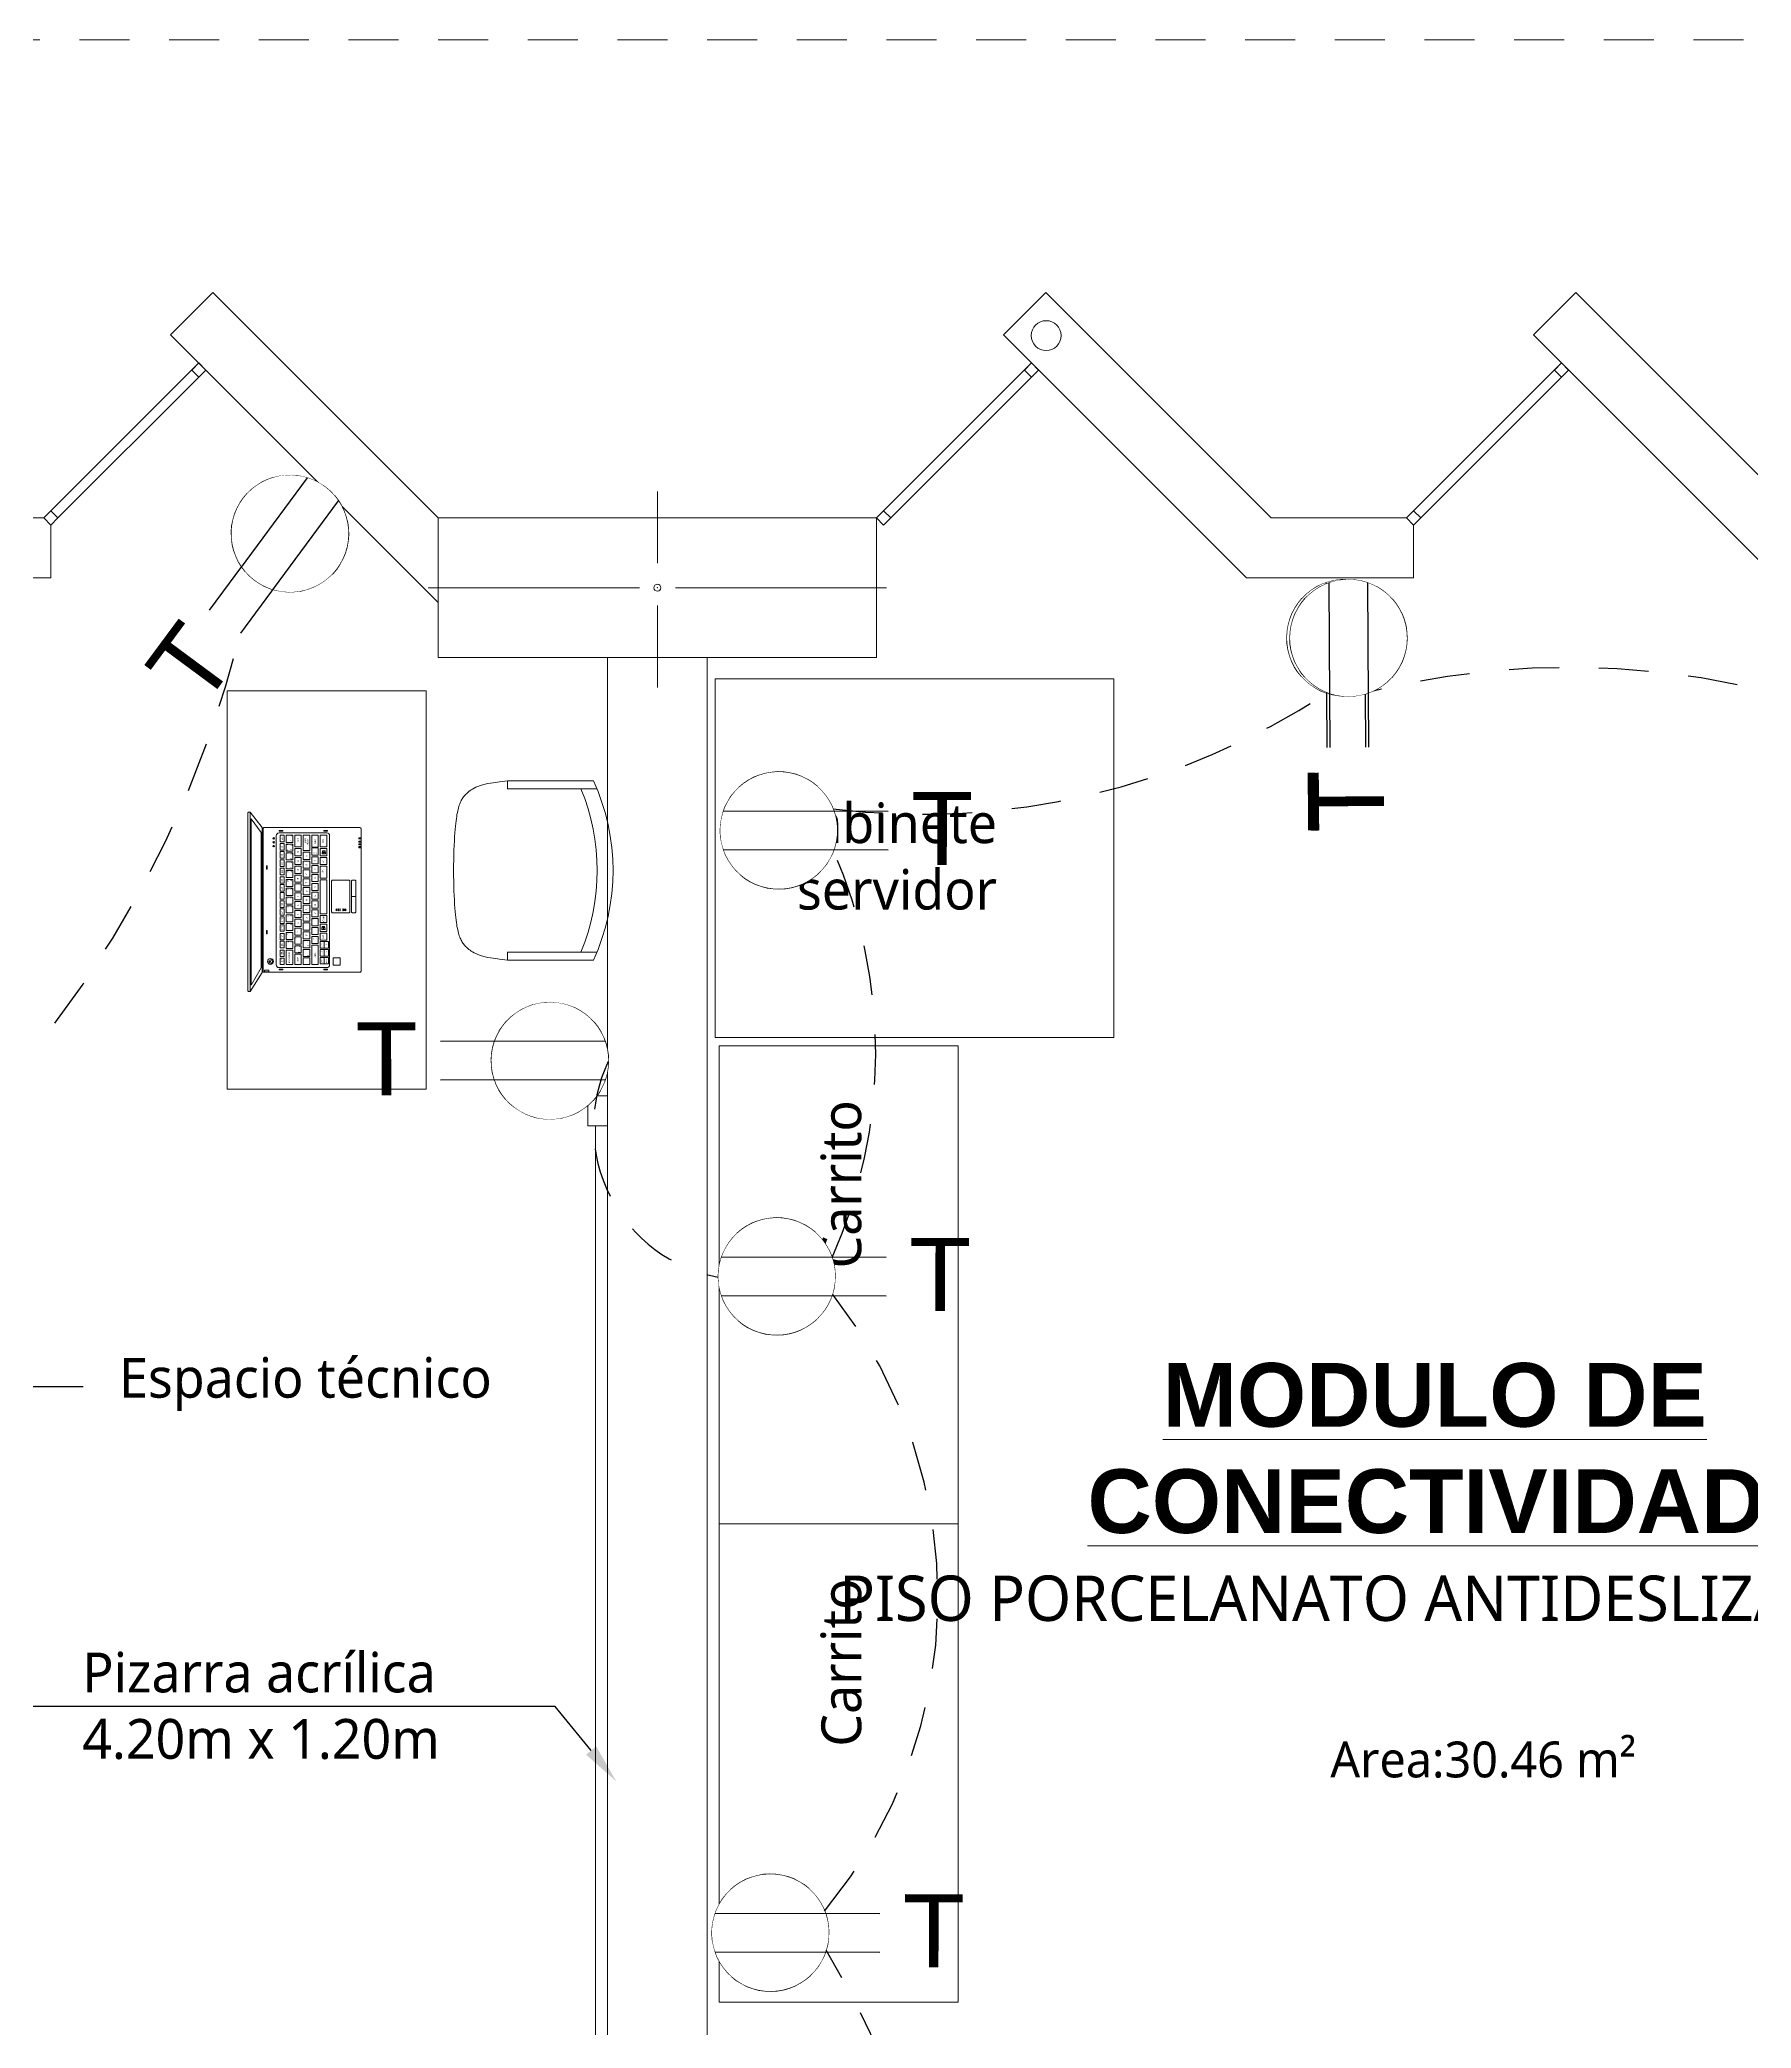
# Model space of a CAD drawing. Header units: metres. Extents: x -17 to 101, y 0 to 79.
# Drawn here: x 64.534 to 68.829, y 49.028 to 54.018 of the extents above; entities that cross this region are included whole.
import ezdxf
from ezdxf import colors
from ezdxf.entities.mleader import LeaderData, LeaderLine
from ezdxf.math import Vec2, Vec3

# ---------------------------------------------------------------- set-up
doc = ezdxf.new("R2010")
doc.units = ezdxf.units.M
doc.set_wipeout_variables(frame=1)
doc.linetypes.add('CONTINUA', pattern=[0])
doc.linetypes.add('HIDDEN2', pattern=[0.1875, 0.125, -0.0625])
for name, color, linetype, lineweight in [('Cotas varias El', 253, 'Continuous', 13), ('GRAFO 0 BLANCO', 7, 'Continuous', 0), ('TOMACORRIENTE', 5, 'HIDDEN2', 30)]:
    doc.layers.add(name, color=color, linetype=linetype, lineweight=lineweight)
doc.styles.add('Generales', font='trebuc.ttf', dxfattribs={"height": 0.1})
doc.styles.add('Santa Rosa 1 50', font='trebuc.ttf')
doc.styles.get("Standard").update_dxf_attribs({"font": 'arial.ttf'})
doc.styles.add('style1', font='arial.ttf', dxfattribs={"height": 0.35})

# ---------------------------------------------------------------- blocks, each defined once
blk = doc.blocks.new('Tomacorriente con puesta a tierra')
at = {"layer": 'TOMACORRIENTE'}
blk.add_lwpolyline([(0.111, 0.0379), (0.1065, 0.0493), (0.1007, 0.0601), (0.0939, 0.0703), (0.086, 0.0798), (0.0772, 0.0883), (0.0676, 0.0959), (0.0572, 0.1024), (0.0462, 0.1079), (0.0346, 0.1121), (0.0227, 0.1151), (0.0106, 0.1168), (-0.0017, 0.1173), (-0.014, 0.1165), (-0.0261, 0.1144), (-0.0379, 0.111), (-0.0493, 0.1065), (-0.0601, 0.1007), (-0.0703, 0.0939), (-0.0798, 0.086), (-0.0883, 0.0772), (-0.0959, 0.0676), (-0.1024, 0.0572), (-0.1079, 0.0462), (-0.1121, 0.0346), (-0.1151, 0.0227), (-0.1168, 0.0106), (-0.1173, -0.0017), (-0.1165, -0.014), (-0.1144, -0.0261), (-0.111, -0.0379), (-0.1065, -0.0493), (-0.1007, -0.0601), (-0.0939, -0.0703), (-0.086, -0.0798), (-0.0772, -0.0883), (-0.0676, -0.0959), (-0.0572, -0.1024), (-0.0462, -0.1079), (-0.0346, -0.1121), (-0.0227, -0.1151), (-0.0106, -0.1168), (0.0017, -0.1173), (0.014, -0.1165), (0.0261, -0.1144), (0.0379, -0.111), (0.0493, -0.1065), (0.0601, -0.1007), (0.0703, -0.0939), (0.0798, -0.086), (0.0883, -0.0772), (0.0959, -0.0676), (0.1024, -0.0572), (0.1079, -0.0462), (0.1121, -0.0346), (0.1151, -0.0227), (0.1168, -0.0106), (0.1173, 0.0017), (0.1165, 0.014), (0.1144, 0.0261)], close=True, dxfattribs=at)
at = {"layer": 'TOMACORRIENTE', "color": 5, "linetype": 'CONTINUA', "style": 'style1', "text_generation_flag": 4}
blk.add_text('T', height=0.1466, rotation=180, dxfattribs=at).set_placement((0.3906, -0.0687))
blk.add_wipeout([(0.111, 0.0379), (0.1065, 0.0493), (0.1007, 0.0601), (0.0939, 0.0703), (0.086, 0.0798), (0.0772, 0.0883), (0.0676, 0.0959), (0.0572, 0.1024), (0.0462, 0.1079), (0.0346, 0.1121), (0.0227, 0.1151), (0.0106, 0.1168), (-0.0017, 0.1173), (-0.014, 0.1165), (-0.0261, 0.1144), (-0.0379, 0.111), (-0.0493, 0.1065), (-0.0601, 0.1007), (-0.0703, 0.0939), (-0.0798, 0.086), (-0.0883, 0.0772), (-0.0959, 0.0676), (-0.1024, 0.0572), (-0.1079, 0.0462), (-0.1121, 0.0346), (-0.1151, 0.0227), (-0.1168, 0.0106), (-0.1173, -0.0017), (-0.1165, -0.014), (-0.1144, -0.0261), (-0.111, -0.0379), (-0.1065, -0.0493), (-0.1007, -0.0601), (-0.0939, -0.0703), (-0.086, -0.0798), (-0.0772, -0.0883), (-0.0676, -0.0959), (-0.0572, -0.1024), (-0.0462, -0.1079), (-0.0346, -0.1121), (-0.0227, -0.1151), (-0.0106, -0.1168), (0.0017, -0.1173), (0.014, -0.1165), (0.0261, -0.1144), (0.0379, -0.111), (0.0493, -0.1065), (0.0601, -0.1007), (0.0703, -0.0939), (0.0798, -0.086), (0.0883, -0.0772), (0.0959, -0.0676), (0.1024, -0.0572), (0.1079, -0.0462), (0.1121, -0.0346), (0.1151, -0.0227), (0.1168, -0.0106), (0.1173, 0.0017), (0.1165, 0.014), (0.1144, 0.0261)]).dxf.layer = 'TOMACORRIENTE'
at = {"layer": 'TOMACORRIENTE', "color": 5, "linetype": 'CONTINUA'}
for p, q in [((-0.1107, 0.0388), (0.2197, 0.0388)), ((-0.1107, -0.0388), (0.2197, -0.0388))]:
    blk.add_line(p, q, dxfattribs=at)
blk = doc.blocks.new('A$C0C667B88')
for p, q in [((0.0491, 0.7653), (0.1591, 0.7653)), ((0.135, 0.7655), (0.265, 0.7655)), ((0.16, 0.7655), (0.265, 0.7655)), ((0.265, 0.7655), (0.265, 0.7453)), ((0.0404, 0.7453), (0.265, 0.7453)), ((0.0404, 0.3353), (0.265, 0.3353)), ((0.0491, 0.3153), (0.1591, 0.3153)), ((0.135, 0.3155), (0.265, 0.3155)), ((0.16, 0.3155), (0.265, 0.3155)), ((0.265, 0.3353), (0.265, 0.3155))]:
    blk.add_line(p, q)
for points in [[(0.4, 0.5403), (0.3999, 0.5534), (0.3997, 0.5663), (0.3994, 0.579), (0.399, 0.5913), (0.3985, 0.6032), (0.398, 0.6144), (0.3974, 0.6249), (0.3967, 0.6346), (0.396, 0.6433), (0.3953, 0.6512), (0.3946, 0.6584), (0.3938, 0.6648), (0.393, 0.6706), (0.3922, 0.6759), (0.3914, 0.6808), (0.3905, 0.6853), (0.3896, 0.6895), (0.3887, 0.6935), (0.3877, 0.6973), (0.3867, 0.7008), (0.3857, 0.7041), (0.3845, 0.7073), (0.3834, 0.7102), (0.3821, 0.713), (0.3808, 0.7156), (0.3794, 0.718), (0.378, 0.7203), (0.3765, 0.7226), (0.3749, 0.7247), (0.3732, 0.7268), (0.3715, 0.7288), (0.3697, 0.7307), (0.3678, 0.7327), (0.3658, 0.7346), (0.3637, 0.7366), (0.3613, 0.7385), (0.3587, 0.7405), (0.3557, 0.7426), (0.3524, 0.7447), (0.3486, 0.7468), (0.3444, 0.749), (0.3392, 0.7513), (0.3326, 0.7536), (0.3244, 0.7559), (0.3139, 0.7583), (0.3008, 0.7607), (0.2846, 0.7631), (0.265, 0.7655)], [(0.4, 0.5403), (0.3999, 0.5272), (0.3997, 0.5142), (0.3994, 0.5015), (0.399, 0.4892), (0.3985, 0.4774), (0.398, 0.4661), (0.3974, 0.4556), (0.3967, 0.446), (0.396, 0.4372), (0.3953, 0.4293), (0.3946, 0.4222), (0.3938, 0.4158), (0.393, 0.4099), (0.3922, 0.4046), (0.3914, 0.3998), (0.3905, 0.3952), (0.3896, 0.391), (0.3887, 0.387), (0.3877, 0.3832), (0.3867, 0.3797), (0.3857, 0.3764), (0.3845, 0.3733), (0.3834, 0.3703), (0.3821, 0.3676), (0.3808, 0.365), (0.3794, 0.3625), (0.378, 0.3602), (0.3765, 0.358), (0.3749, 0.3558), (0.3732, 0.3538), (0.3715, 0.3518), (0.3697, 0.3498), (0.3678, 0.3478), (0.3658, 0.3459), (0.3637, 0.344), (0.3613, 0.342), (0.3587, 0.34), (0.3557, 0.338), (0.3524, 0.3359), (0.3486, 0.3337), (0.3444, 0.3315), (0.3392, 0.3293), (0.3326, 0.327), (0.3244, 0.3247), (0.3139, 0.3223), (0.3008, 0.32), (0.2846, 0.3177), (0.265, 0.3155)]]:
    blk.add_lwpolyline(points)
for centre, start, end in [((0.5402, 0.5403), 155.3885, 204.6115), ((0.5802, 0.5403), 157.7008, 202.2992)]:
    blk.add_arc(centre, 0.5403, start, end)
blk = doc.blocks.new('A$C25D713F6')
at = {"layer": 'GRAFO 0 BLANCO'}
h = blk.add_hatch(color=8, dxfattribs=at)
h.dxf.hatch_style = 1
h.set_gradient(color1=(0, 63, 255), color2=(0, 191, 255), tint=1, name='INVSPHERICAL')
edge = h.paths.add_edge_path()
edge.add_arc((0.0656, 0.2193), 0.00177, 0, 360)
h = blk.add_hatch(color=8, dxfattribs=at)
h.dxf.hatch_style = 1
h.set_gradient(color1=(255, 0, 0), color2=(255, 0, 127), tint=1, name='INVSPHERICAL')
edge = h.paths.add_edge_path()
edge.add_arc((0.0755, 0.2193), 0.00177, 0, 360)
h = blk.add_hatch(color=8, dxfattribs=at)
h.dxf.hatch_style = 1
h.set_gradient(color1=(255, 255, 127), color2=(191, 255, 0), tint=1, name='INVSPHERICAL')
edge = h.paths.add_edge_path()
edge.add_arc((0.0849, 0.2193), 0.00177, 0, 360)
h = blk.add_hatch(color=8, dxfattribs=at)
h.dxf.hatch_style = 1
h.set_gradient(color1=(255, 255, 0), color2=(127, 255, 0), tint=1, name='INVSPHERICAL')
h.paths.add_polyline_path([(0.0643, 0), (0.067, 0), (0.067, 0.0054), (0.0643, 0.0054)])
h = blk.add_hatch(color=8, dxfattribs=at)
h.dxf.hatch_style = 1
h.set_gradient(color1=(255, 255, 0), color2=(127, 255, 0), tint=1, name='INVSPHERICAL')
h.paths.add_polyline_path([(0.0724, 0), (0.0752, 0), (0.0752, 0.0054), (0.0724, 0.0054)])
h = blk.add_hatch(color=8, dxfattribs=at)
h.dxf.hatch_style = 1
h.set_gradient(color1=(255, 255, 0), color2=(127, 255, 0), tint=1, name='INVSPHERICAL')
h.paths.add_polyline_path([(0.0793, 0), (0.082, 0), (0.082, 0.0054), (0.0793, 0.0054)])
h = blk.add_hatch(color=8, dxfattribs=at)
h.dxf.hatch_style = 1
h.set_gradient(color1=(255, 255, 0), color2=(127, 255, 0), tint=1, name='INVSPHERICAL')
h.paths.add_polyline_path([(0.0863, 0), (0.089, 0), (0.089, 0.0054), (0.0863, 0.0054)])
at = {"layer": 'GRAFO 0 BLANCO', "color": 8}
for points in [[(0.4497, 0.2781), (0, 0.2781), (0, 0.2816, -0.414214), (0.0029, 0.2845), (0.4469, 0.2845, -0.414214), (0.4497, 0.2816)], [(0.0394, 0.2479), (0.401, 0.2479, 0.14104), (0.4021, 0.2482), (0.4497, 0.2781), (0.0001, 0.2781), (0.0382, 0.2483, 0.167529)], [(0.0416, 0), (0.3987, 0, 0.414214), (0.4016, 0.0029), (0.4016, 0.2439, 0.414214), (0.3996, 0.2459), (0.0407, 0.2459, 0.414214), (0.0387, 0.2439), (0.0387, 0.0029, 0.414214)], [(0.0463, 0.1965), (0.0466, 0.1965, 0.414214), (0.0474, 0.1973), (0.0474, 0.2047, 0.414214), (0.0466, 0.2054), (0.0463, 0.2054, 0.414214), (0.0456, 0.2047), (0.0456, 0.1973, 0.414214)], [(0.059, 0.079), (0.3828, 0.079, 0.414214), (0.3899, 0.0862), (0.3899, 0.2058, 0.414214), (0.3828, 0.2129), (0.059, 0.2129, 0.414214), (0.0519, 0.2058), (0.0519, 0.0862, 0.414214)], [(0.3943, 0.1965), (0.3946, 0.1965, 0.414214), (0.3954, 0.1973), (0.3954, 0.2047, 0.414214), (0.3946, 0.2054), (0.3943, 0.2054, 0.414214), (0.3936, 0.2047), (0.3936, 0.1973, 0.414214)], [(0.0463, 0.0843), (0.0466, 0.0843, 0.414214), (0.0474, 0.0851), (0.0474, 0.0924, 0.414214), (0.0466, 0.0932), (0.0463, 0.0932, 0.414214), (0.0456, 0.0924), (0.0456, 0.0851, 0.414214)], [(0.1733, 0.0278), (0.25, 0.0278, 0.414214), (0.2528, 0.0306), (0.2528, 0.0711, 0.414214), (0.25, 0.0739), (0.1733, 0.0739, 0.414214), (0.1705, 0.0711), (0.1705, 0.0306, 0.414214)], [(0.3943, 0.0843), (0.3946, 0.0843, 0.414214), (0.3954, 0.0851), (0.3954, 0.0924, 0.414214), (0.3946, 0.0932), (0.3943, 0.0932, 0.414214), (0.3936, 0.0924), (0.3936, 0.0851, 0.414214)], [(0.1733, 0.013), (0.2117, 0.013), (0.2117, 0.0243), (0.1733, 0.0243, 0.414214), (0.1705, 0.0214), (0.1705, 0.0158, 0.414214)], [(0.2117, 0.013), (0.25, 0.013, 0.414214), (0.2528, 0.0158), (0.2528, 0.0214, 0.414214), (0.25, 0.0243), (0.2117, 0.0243)]]:
    blk.add_lwpolyline(points, format="xyb", close=True, dxfattribs=at)
for points in [[(0.0507, 0.2504), (0.3904, 0.2504), (0.4339, 0.2761), (0.0164, 0.2761)], [(0.0576, 0.2028), (0.0741, 0.2028), (0.0741, 0.1926), (0.0576, 0.1926)], [(0.0609, 0.2479), (0.0896, 0.2479), (0.0896, 0.2459), (0.0609, 0.2459)], [(0.0609, 0.2479), (0.0629, 0.2479), (0.0629, 0.2459), (0.0609, 0.2459)], [(0.0788, 0.2028), (0.0952, 0.2028), (0.0952, 0.1926), (0.0788, 0.1926)], [(0.0896, 0.2479), (0.0876, 0.2479), (0.0876, 0.2459), (0.0896, 0.2459)], [(0.0985, 0.2028), (0.1149, 0.2028), (0.1149, 0.1926), (0.0985, 0.1926)], [(0.1196, 0.2028), (0.1361, 0.2028), (0.1361, 0.1926), (0.1196, 0.1926)], [(0.1346, 0.2357), (0.143, 0.2357), (0.143, 0.2375), (0.1346, 0.2375)], [(0.1408, 0.2028), (0.1572, 0.2028), (0.1572, 0.1926), (0.1408, 0.1926)], [(0.1619, 0.2028), (0.1784, 0.2028), (0.1784, 0.1926), (0.1619, 0.1926)], [(0.1816, 0.2028), (0.198, 0.2028), (0.198, 0.1926), (0.1816, 0.1926)], [(0.2016, 0.2028), (0.218, 0.2028), (0.218, 0.1926), (0.2016, 0.1926)], [(0.2223, 0.2028), (0.2387, 0.2028), (0.2387, 0.1926), (0.2223, 0.1926)], [(0.2422, 0.2028), (0.2587, 0.2028), (0.2587, 0.1926), (0.2422, 0.1926)], [(0.2625, 0.2028), (0.279, 0.2028), (0.279, 0.1926), (0.2625, 0.1926)], [(0.2825, 0.2028), (0.2989, 0.2028), (0.2989, 0.1926), (0.2825, 0.1926)], [(0.2965, 0.2357), (0.305, 0.2357), (0.305, 0.2375), (0.2965, 0.2375)], [(0.3041, 0.2028), (0.3205, 0.2028), (0.3205, 0.1926), (0.3041, 0.1926)], [(0.324, 0.2028), (0.3405, 0.2028), (0.3405, 0.1926), (0.324, 0.1926)], [(0.3459, 0.2028), (0.3624, 0.2028), (0.3624, 0.1926), (0.3459, 0.1926)], [(0.3794, 0.2479), (0.3507, 0.2479), (0.3507, 0.2459), (0.3794, 0.2459)], [(0.3507, 0.2479), (0.3527, 0.2479), (0.3527, 0.2459), (0.3507, 0.2459)], [(0.3659, 0.2028), (0.3824, 0.2028), (0.3824, 0.1926), (0.3659, 0.1926)], [(0.3736, 0.2273), (0.3751, 0.2273), (0.3751, 0.2318), (0.3736, 0.2318)], [(0.3794, 0.2479), (0.3774, 0.2479), (0.3774, 0.2459), (0.3794, 0.2459)], [(0.3966, 0.2424), (0.4006, 0.2424), (0.4006, 0.2313), (0.3966, 0.2313)], [(0.0575, 0.1665), (0.0872, 0.1665), (0.0872, 0.1501), (0.0575, 0.1501)], [(0.0576, 0.1877), (0.0756, 0.1877), (0.0756, 0.1714), (0.0576, 0.1714)], [(0.0798, 0.1877), (0.0978, 0.1877), (0.0978, 0.1714), (0.0798, 0.1714)], [(0.0914, 0.1665), (0.1094, 0.1665), (0.1094, 0.1501), (0.0914, 0.1501)], [(0.102, 0.1877), (0.1199, 0.1877), (0.1199, 0.1714), (0.102, 0.1714)], [(0.1136, 0.1665), (0.1315, 0.1665), (0.1315, 0.1501), (0.1136, 0.1501)], [(0.1241, 0.1877), (0.1421, 0.1877), (0.1421, 0.1714), (0.1241, 0.1714)], [(0.1358, 0.1665), (0.1537, 0.1665), (0.1537, 0.1501), (0.1358, 0.1501)], [(0.1463, 0.1877), (0.1642, 0.1877), (0.1642, 0.1714), (0.1463, 0.1714)], [(0.1579, 0.1665), (0.1759, 0.1665), (0.1759, 0.1501), (0.1579, 0.1501)], [(0.1685, 0.1877), (0.1864, 0.1877), (0.1864, 0.1714), (0.1685, 0.1714)], [(0.1801, 0.1665), (0.198, 0.1665), (0.198, 0.1501), (0.1801, 0.1501)], [(0.1906, 0.1877), (0.2086, 0.1877), (0.2086, 0.1714), (0.1906, 0.1714)], [(0.2022, 0.1665), (0.2202, 0.1665), (0.2202, 0.1501), (0.2022, 0.1501)], [(0.2128, 0.1877), (0.2307, 0.1877), (0.2307, 0.1714), (0.2128, 0.1714)], [(0.2244, 0.1665), (0.2424, 0.1665), (0.2424, 0.1501), (0.2244, 0.1501)], [(0.235, 0.1877), (0.2529, 0.1877), (0.2529, 0.1714), (0.235, 0.1714)], [(0.2466, 0.1665), (0.2645, 0.1665), (0.2645, 0.1501), (0.2466, 0.1501)], [(0.2571, 0.1877), (0.2751, 0.1877), (0.2751, 0.1714), (0.2571, 0.1714)], [(0.2687, 0.1665), (0.2867, 0.1665), (0.2867, 0.1501), (0.2687, 0.1501)], [(0.2793, 0.1877), (0.2972, 0.1877), (0.2972, 0.1714), (0.2793, 0.1714)], [(0.2909, 0.1665), (0.3089, 0.1665), (0.3089, 0.1501), (0.2909, 0.1501)], [(0.3015, 0.1877), (0.3194, 0.1877), (0.3194, 0.1714), (0.3015, 0.1714)], [(0.3131, 0.1665), (0.331, 0.1665), (0.331, 0.1501), (0.3131, 0.1501)], [(0.3236, 0.1877), (0.3416, 0.1877), (0.3416, 0.1714), (0.3236, 0.1714)], [(0.3352, 0.1665), (0.3532, 0.1665), (0.3532, 0.1501), (0.3352, 0.1501)], [(0.3458, 0.1877), (0.3824, 0.1877), (0.3824, 0.1714), (0.3458, 0.1714)], [(0.3561, 0.1665), (0.3824, 0.1665), (0.3824, 0.1501), (0.3561, 0.1501)], [(0.0575, 0.1452), (0.0961, 0.1452), (0.0961, 0.1288), (0.0575, 0.1288)], [(0.0575, 0.1239), (0.0874, 0.1239), (0.0874, 0.1075), (0.0575, 0.1075)], [(0.0575, 0.1026), (0.0872, 0.1026), (0.0872, 0.0862), (0.0575, 0.0862)], [(0.0898, 0.1239), (0.1077, 0.1239), (0.1077, 0.1075), (0.0898, 0.1075)], [(0.0914, 0.1026), (0.1094, 0.1026), (0.1094, 0.0862), (0.0914, 0.0862)], [(0.1003, 0.1452), (0.1183, 0.1452), (0.1183, 0.1288), (0.1003, 0.1288)], [(0.112, 0.1239), (0.1299, 0.1239), (0.1299, 0.1075), (0.112, 0.1075)], [(0.1136, 0.1026), (0.1315, 0.1026), (0.1315, 0.0862), (0.1136, 0.0862)], [(0.1225, 0.1452), (0.1405, 0.1452), (0.1405, 0.1288), (0.1225, 0.1288)], [(0.1341, 0.1239), (0.1521, 0.1239), (0.1521, 0.1075), (0.1341, 0.1075)], [(0.1358, 0.1026), (0.1653, 0.1026), (0.1653, 0.0862), (0.1358, 0.0862)], [(0.1447, 0.1452), (0.1626, 0.1452), (0.1626, 0.1288), (0.1447, 0.1288)], [(0.1563, 0.1239), (0.1742, 0.1239), (0.1742, 0.1075), (0.1563, 0.1075)], [(0.1668, 0.1452), (0.1848, 0.1452), (0.1848, 0.1288), (0.1668, 0.1288)], [(0.1695, 0.1026), (0.2548, 0.1026), (0.2548, 0.0862), (0.1695, 0.0862)], [(0.1785, 0.1239), (0.1964, 0.1239), (0.1964, 0.1075), (0.1785, 0.1075)], [(0.189, 0.1452), (0.207, 0.1452), (0.207, 0.1288), (0.189, 0.1288)], [(0.2006, 0.1239), (0.2186, 0.1239), (0.2186, 0.1075), (0.2006, 0.1075)], [(0.2112, 0.1452), (0.2291, 0.1452), (0.2291, 0.1288), (0.2112, 0.1288)], [(0.2228, 0.1239), (0.2407, 0.1239), (0.2407, 0.1075), (0.2228, 0.1075)], [(0.2333, 0.1452), (0.2513, 0.1452), (0.2513, 0.1288), (0.2333, 0.1288)], [(0.245, 0.1239), (0.2629, 0.1239), (0.2629, 0.1075), (0.245, 0.1075)], [(0.2555, 0.1452), (0.2735, 0.1452), (0.2735, 0.1288), (0.2555, 0.1288)], [(0.259, 0.1026), (0.2769, 0.1026), (0.2769, 0.0862), (0.259, 0.0862)], [(0.2671, 0.1239), (0.2851, 0.1239), (0.2851, 0.1075), (0.2671, 0.1075)], [(0.2777, 0.1452), (0.2956, 0.1452), (0.2956, 0.1288), (0.2777, 0.1288)], [(0.2811, 0.1026), (0.2991, 0.1026), (0.2991, 0.0862), (0.2811, 0.0862)], [(0.2893, 0.1239), (0.3072, 0.1239), (0.3072, 0.1075), (0.2893, 0.1075)], [(0.2998, 0.1452), (0.3178, 0.1452), (0.3178, 0.1288), (0.2998, 0.1288)], [(0.3033, 0.1026), (0.3213, 0.1026), (0.3213, 0.0862), (0.3033, 0.0862)], [(0.3115, 0.1239), (0.3294, 0.1239), (0.3294, 0.1075), (0.3115, 0.1075)], [(0.322, 0.1452), (0.34, 0.1452), (0.34, 0.1288), (0.322, 0.1288)], [(0.3411, 0.0923), (0.3247, 0.0923), (0.3247, 0.1026), (0.3411, 0.1026)], [(0.3336, 0.1239), (0.3822, 0.1239), (0.3822, 0.1075), (0.3336, 0.1075)], [(0.3442, 0.1452), (0.3621, 0.1452), (0.3621, 0.1288), (0.3442, 0.1288)], [(0.361, 0.0923), (0.3446, 0.0923), (0.3446, 0.1026), (0.361, 0.1026)], [(0.3808, 0.0923), (0.3644, 0.0923), (0.3644, 0.1026), (0.3808, 0.1026)], [(0.3652, 0.1452), (0.3823, 0.1452), (0.3823, 0.1288), (0.3652, 0.1288)], [(0.0973, 0.0903), (0.1047, 0.0894), (0.1047, 0.0977), (0.0973, 0.0967)], [(0.0973, 0.0903), (0.101, 0.0899), (0.101, 0.0972), (0.0973, 0.0967)], [(0.0973, 0.0903), (0.1047, 0.0894), (0.1047, 0.0935), (0.0973, 0.0935)], [(0.2427, 0.0575), (0.2478, 0.0575), (0.2478, 0.0568), (0.2427, 0.0568)], [(0.2427, 0.0534), (0.2478, 0.0534), (0.2478, 0.0527), (0.2427, 0.0527)], [(0.2868, 0.0914), (0.2942, 0.0905), (0.2942, 0.0988), (0.2868, 0.0978)], [(0.2868, 0.0914), (0.2905, 0.091), (0.2905, 0.0983), (0.2868, 0.0978)], [(0.2868, 0.0914), (0.2942, 0.0905), (0.2942, 0.0946), (0.2868, 0.0946)], [(0.3247, 0.0923), (0.3411, 0.0923), (0.3411, 0.0819), (0.3247, 0.0819)], [(0.3446, 0.0923), (0.361, 0.0923), (0.361, 0.0819), (0.3446, 0.0819)], [(0.3644, 0.0923), (0.3808, 0.0923), (0.3808, 0.0819), (0.3644, 0.0819)], [(0.3839, 0.0702), (0.3658, 0.0702), (0.3658, 0.0521), (0.3839, 0.0521)], [(0.0643, 0), (0.067, 0), (0.067, 0.0054), (0.0643, 0.0054)], [(0.0724, 0), (0.0752, 0), (0.0752, 0.0054), (0.0724, 0.0054)], [(0.0793, 0), (0.082, 0), (0.082, 0.0054), (0.0793, 0.0054)], [(0.0863, 0), (0.089, 0), (0.089, 0.0054), (0.0863, 0.0054)], [(0.2427, 0.0457), (0.2478, 0.0457), (0.2478, 0.045), (0.2427, 0.045)], [(0.2427, 0.0428), (0.2478, 0.0428), (0.2478, 0.0421), (0.2427, 0.0421)]]:
    blk.add_lwpolyline(points, close=True, dxfattribs=at)
for points in [[(0.2427, 0.0612), (0.2453, 0.0637), (0.2478, 0.0612), (0.2427, 0.0612)], [(0.2427, 0.0399), (0.2453, 0.0373), (0.2478, 0.0399), (0.2427, 0.0399)]]:
    blk.add_lwpolyline(points, dxfattribs=at)
for centre, radius in [((0.0656, 0.2193), 0.00177), ((0.0755, 0.2193), 0.00177), ((0.0849, 0.2193), 0.00177), ((0.3744, 0.2274), 0.00745)]:
    blk.add_circle(centre, radius, dxfattribs=at)
blk.add_arc((0.3745, 0.2267), 0.00424, 132.7517, 50.8259, dxfattribs=at)
for s, height, p in [('Esc', 0.00411, (0.0606, 0.1963)), ('F1', 0.00411, (0.0839, 0.1959)), ('F2', 0.00411, (0.1043, 0.1957)), ('F3', 0.00411, (0.1251, 0.1959)), ('F4', 0.00411, (0.1456, 0.1959)), ('F5', 0.00411, (0.1672, 0.1956)), ('F6', 0.00411, (0.1871, 0.1957)), ('F7', 0.00411, (0.2069, 0.1955)), ('F8', 0.00411, (0.2274, 0.1958)), ('F9', 0.00411, (0.2473, 0.1957)), ('F10', 0.00411, (0.2661, 0.1957)), ('F11', 0.00411, (0.2869, 0.1956)), ('F12', 0.00411, (0.3075, 0.1957)), ('Impr', 0.00246, (0.3285, 0.1979)), ('Bloq', 0.00246, (0.3509, 0.1983)), ('Pausa', 0.00246, (0.37, 0.1981)), ('°', 0.00411, (0.0586, 0.1715)), ('Tab', 0.00417, (0.0649, 0.1567)), ('\\', 0.00417, (0.0712, 0.1744)), ('1', 0.00417, (0.0808, 0.1729)), ('!', 0.00417, (0.0809, 0.1822)), ('¬', 0.00417, (0.0931, 0.1828)), ('|', 0.00411, (0.0935, 0.1743)), ('Q', 0.00417, (0.097, 0.1568)), ('"', 0.00417, (0.1027, 0.1818)), ('2', 0.00417, (0.1027, 0.1728)), ('@', 0.00417, (0.1142, 0.1741)), ('W', 0.00417, (0.12, 0.1565)), ('3', 0.00417, (0.1249, 0.1736)), ('.', 0.00417, (0.1258, 0.1856)), ('#', 0.00417, (0.1375, 0.1738)), ('E', 0.00417, (0.1428, 0.1567)), ('4', 0.00417, (0.1478, 0.1726)), ('$', 0.00417, (0.1483, 0.1815)), ('~ ', 0.00417, (0.1598, 0.1714)), ('R', 0.00417, (0.1645, 0.1566)), ('%%%', 0.00417, (0.1701, 0.1816)), ('5', 0.00417, (0.1701, 0.1732)), ('T', 0.00417, (0.1875, 0.1567)), ('6', 0.00417, (0.1917, 0.1725)), ('&', 0.00417, (0.1923, 0.1824)), ('Y', 0.00417, (0.2097, 0.1567)), ('7', 0.00417, (0.2139, 0.1725)), ('/', 0.00417, (0.2156, 0.1827)), ('U', 0.00417, (0.2313, 0.1567)), ('8', 0.00417, (0.2363, 0.1727)), ('(', 0.00417, (0.237, 0.1818)), ('I', 0.00417, (0.2551, 0.1568)), ('9', 0.00417, (0.2588, 0.1731)), (')', 0.00417, (0.26, 0.1819)), ('O', 0.00417, (0.2758, 0.1568)), ('0', 0.00417, (0.2803, 0.1734)), ('=', 0.00417, (0.2808, 0.1838)), ('P', 0.00417, (0.2982, 0.1569)), ('?', 0.00417, (0.3039, 0.1825)), ("'", 0.00417, (0.3041, 0.1717)), ('^ ', 0.00417, (0.3144, 0.1608)), ('`', 0.00417, (0.3153, 0.1514)), ('¿', 0.00417, (0.3248, 0.1815)), ('¡', 0.00417, (0.3249, 0.1736)), ('[ ', 0.00417, (0.3268, 0.1533)), ('Pant', 0.00246, (0.3287, 0.1948)), ('*', 0.00417, (0.336, 0.1608)), ('+', 0.00417, (0.3363, 0.152)), (']', 0.00417, (0.35, 0.1535)), ('Despl', 0.00246, (0.35, 0.1953)), ('Retroceso', 0.00417, (0.3522, 0.1783)), ('Enter', 0.00417, (0.3633, 0.1565)), ('Inter', 0.00246, (0.3706, 0.1952)), ('Bloq', 0.00417, (0.0658, 0.138)), ('Mayús', 0.00417, (0.0658, 0.1321)), ('Shift', 0.00417, (0.0679, 0.1131)), ('<', 0.00417, (0.0997, 0.1161)), ('>', 0.00417, (0.1003, 0.1104)), ('A', 0.00417, (0.1075, 0.1344)), ('Z', 0.00417, (0.1198, 0.1137)), ('S', 0.00417, (0.1295, 0.1345)), ('X', 0.00417, (0.1407, 0.1134)), ('D', 0.00417, (0.1519, 0.1345)), ('C', 0.00417, (0.1631, 0.1131)), ('F', 0.00417, (0.175, 0.1345)), ('V', 0.00417, (0.1853, 0.1132)), ('G', 0.00417, (0.196, 0.1344)), ('B', 0.00417, (0.2079, 0.1132)), ('H', 0.00417, (0.2182, 0.1348)), ('N', 0.00417, (0.2299, 0.1135)), ('J', 0.00417, (0.2417, 0.1346)), ('M', 0.00417, (0.2512, 0.113)), ('K', 0.00417, (0.2623, 0.1344)), (',', 0.00417, (0.2686, 0.1097)), (';', 0.00417, (0.2692, 0.1189)), ('L', 0.00417, (0.2847, 0.1346)), (':', 0.00417, (0.292, 0.1194)), ('.', 0.00417, (0.2923, 0.1099)), ('Ñ', 0.00417, (0.3065, 0.1347)), ('_', 0.00417, (0.316, 0.1211)), ('-', 0.00417, (0.3162, 0.1102)), ('¨', 0.00417, (0.325, 0.1391)), ('´', 0.00417, (0.3253, 0.1314)), ('{', 0.00417, (0.3342, 0.1316)), ('Shift', 0.00417, (0.3524, 0.1134)), ('}', 0.00417, (0.3584, 0.1321)), ('Ctrl', 0.00417, (0.0675, 0.093)), ('Fn', 0.00417, (0.1201, 0.0927)), ('Alt', 0.00417, (0.1443, 0.0948)), ('Alt Gr', 0.00417, (0.2607, 0.0921)), ('Ctrl', 0.00417, (0.3077, 0.0927)), ('Insert', 0.00246, (0.3288, 0.0969)), ('Supr', 0.00246, (0.3293, 0.0863)), ('Inicio ', 0.00246, (0.3483, 0.0968)), ('Fin', 0.00246, (0.3498, 0.0852)), ('Re Pág', 0.00246, (0.3673, 0.0969)), ('Av Pág', 0.00246, (0.3683, 0.0859))]:
    blk.add_text(s, height=height, dxfattribs=at).set_placement(p)

msp = doc.modelspace()

# ---------------------------------------------------------------- linework, layer by layer
at = {"layer": 'Cotas varias El', "linetype": 'Continuous'}
for p, q in [((64.544, 52.8181), (64.9329, 53.2071)), ((64.9329, 53.2071), (64.9152, 53.1894)), ((64.9329, 53.2071), (64.9506, 53.1894)), ((66.6339, 52.8181), (67.0228, 53.2071)), ((67.0228, 53.2071), (67.0052, 53.1894)), ((67.0228, 53.2071), (67.0405, 53.1894)), ((67.964, 52.8181), (68.3529, 53.2071)), ((68.3529, 53.2071), (68.3352, 53.1894)), ((68.3529, 53.2071), (68.3705, 53.1894)), ((64.5793, 52.8181), (64.9329, 53.1717)), ((64.9152, 53.1894), (64.9329, 53.1717)), ((64.9329, 53.1717), (64.9506, 53.1894)), ((66.6693, 52.8181), (67.0228, 53.1717)), ((67.0052, 53.1894), (67.0228, 53.1717)), ((67.0228, 53.1717), (67.0405, 53.1894)), ((67.9993, 52.8181), (68.3529, 53.1717)), ((68.3352, 53.1894), (68.3529, 53.1717)), ((68.3529, 53.1717), (68.3705, 53.1894)), ((66.0839, 52.8847), (66.0839, 52.7047)), ((64.5793, 52.8181), (64.5617, 52.8358)), ((64.5617, 52.8005), (64.5793, 52.8181)), ((66.6516, 52.8005), (66.6339, 52.8181)), ((66.6693, 52.8181), (66.6516, 52.8358)), ((66.6516, 52.8005), (66.6693, 52.8181)), ((67.9993, 52.8181), (67.9816, 52.8358)), ((67.9816, 52.8005), (67.9993, 52.8181)), ((65.5089, 52.6431), (66.0389, 52.6431)), ((66.6589, 52.6431), (66.1289, 52.6431)), ((66.0839, 52.4181), (66.0839, 52.5981)), ((66.0839, 52.5731), (66.0839, 52.3931)), ((65.9089, 51.2931), (65.9089, 51.3681)), ((65.9089, 51.3681), (65.9589, 51.3681)), ((65.9589, 51.3681), (65.9589, 51.2931)), ((65.9589, 51.2931), (65.9089, 51.2931)), ((65.9289, 47.2431), (65.9289, 51.2931)), ((65.9289, 51.2931), (65.9589, 51.2931)), ((65.9589, 51.2931), (65.9589, 47.2431))]:
    msp.add_line(p, q, dxfattribs=at)
at = {"layer": 'Cotas varias El', "ltscale": 0.05}
for p, q in [((64.544, 52.8181), (64.5617, 52.8005)), ((64.544, 52.8181), (64.5617, 52.8005)), ((64.5617, 52.8005), (64.5617, 52.6681)), ((67.964, 52.8181), (67.9816, 52.8005)), ((67.964, 52.8181), (67.9816, 52.8005)), ((67.9816, 52.8005), (67.9816, 52.6681)), ((67.5617, 52.6681), (67.9816, 52.6681)), ((65.9589, 52.4681), (65.9589, 46.0681)), ((66.2089, 52.4681), (66.2089, 46.0681))]:
    msp.add_line(p, q, dxfattribs=at)
at = {"layer": 'Cotas varias El'}
msp.add_line((65.0039, 52.3348), (65.0039, 51.4348), dxfattribs=at)
at = {"layer": 'Cotas varias El', "linetype": 'HIDDEN2'}
msp.add_lwpolyline([(85.2339, 52.8181), (85.2339, 54.0181), (56.4339, 54.0181), (56.4339, 52.8181)], dxfattribs=at)
at = {"layer": 'Cotas varias El', "ltscale": 0.05}
for points in [[(64.9682, 53.3838), (64.8622, 53.2778)], [(65.5339, 52.8181), (64.9682, 53.3838)], [(67.0582, 53.3838), (66.9521, 53.2778)], [(67.6239, 52.8181), (67.0582, 53.3838)], [(68.3882, 53.3838), (68.2821, 53.2778)], [(68.9539, 52.8181), (68.3882, 53.3838)], [(64.8622, 53.2778), (65.5339, 52.606)], [(66.9521, 53.2778), (67.5617, 52.6681)], [(68.2821, 53.2778), (68.8918, 52.6681)], [(64.2039, 52.8181), (64.544, 52.8181)], [(67.964, 52.8181), (67.6239, 52.8181)], [(64.1418, 52.6681), (64.5617, 52.6681)]]:
    msp.add_lwpolyline(points, dxfattribs=at)
at = {"layer": 'Cotas varias El', "linetype": 'Continuous'}
msp.add_lwpolyline([(65.5339, 52.4681), (66.6339, 52.4681), (66.6339, 52.8181), (65.5339, 52.8181)], close=True, dxfattribs=at)
at = {"layer": 'Cotas varias El'}
for points in [[(66.6339, 52.8181), (66.6339, 52.4681), (66.2089, 52.4681)], [(65.9589, 52.4681), (65.5339, 52.4681), (65.5339, 52.606)], [(66.2291, 52.4142), (67.2291, 52.4142), (67.2291, 51.5142), (66.2291, 51.5142), (66.2291, 52.4142)], [(65.0039, 52.3848), (65.0039, 51.3848), (65.5039, 51.3848), (65.5039, 52.3848), (65.0039, 52.3848)], [(66.2387, 50.2938), (66.2387, 51.4938), (66.8387, 51.4938), (66.8387, 50.2938), (66.2387, 50.2938)], [(66.2387, 49.0938), (66.2387, 50.2938), (66.8387, 50.2938), (66.8387, 49.0938), (66.2387, 49.0938)]]:
    msp.add_lwpolyline(points, dxfattribs=at)
msp.add_circle((67.0594, 53.2757), 0.0375, dxfattribs=at)
at = {"layer": 'Cotas varias El', "linetype": 'Continuous'}
msp.add_circle((66.0839, 52.6431), 0.00871, dxfattribs=at)
msp.add_point((66.0839, 52.6431), dxfattribs=at)

# ---------------------------------------------------------------- block references
at = {"layer": 'Cotas varias El', "rotation": 180}
msp.add_blockref('A$C0C667B88', (65.9723, 52.4739), dxfattribs=at)
at = {"layer": 'Cotas varias El', "xscale": -1, "rotation": 90}
msp.add_blockref('A$C25D713F6', (65.3402, 52.0798), dxfattribs=at)

# ---------------------------------------------------------------- texts
at = {"layer": 'Cotas varias El'}
for s, width, insert, char_height, attachment_point, style in [('Gabinete servidor', 0.645812, (66.9362, 52.1022), 0.1, 3, 'Generales'), ('\\pi2.5958;{\\fSwis721 Ex BT|b1|i0|c0|p34;\\H0.76555x;\\LMODULO DE\\P\\pi2.407;CONECTIVIDAD\\H1.3062x;\\P\\pi1.7841;\\fTrebuchet MS|b0|i0|c0|p34;\\H0.54545x;\\lPISO PORCELANATO ANTIDESLIZANTE 60X60CM\\H1.1917x;\\P\\pi0;\\P\\pi3.0163;\\H0.66248x;Area:30.46 m²}', 6.822621, (64.7561, 50.6977), 0.209, 1, 'Santa Rosa 1 50')]:
    msp.add_mtext_dynamic_manual_height_columns(s, width=width, gutter_width=1, heights=[0], dxfattribs=dict(at, insert=insert, char_height=char_height, attachment_point=attachment_point, style=style))
at = {"layer": 'Cotas varias El', "char_height": 0.1, "attachment_point": 3, "rotation": 90, "style": 'Generales'}
for insert in [(66.4953, 51.3571), (66.4953, 50.1571)]:
    msp.add_mtext_dynamic_manual_height_columns('Carrito', width=0.878491, gutter_width=1, heights=[0], dxfattribs=dict(at, insert=insert))

# ---------------------------------------------------------------- leaders
at = {"layer": 'Cotas varias El'}
ml = msp.add_multileader_mtext('Standard', dxfattribs=at)
ml.set_content('{\\H0.86957x;Espacio técnico} ', color=256, style='Generales')
ml.set_leader_properties()
ml.build(insert=Vec2(0, 0))
ml.multileader.update_dxf_attribs({"text_right_attachment_type": 6, "dogleg_length": 0.1826, "arrow_head_size": 0.1})
ctx = ml.context
ctx.base_point, ctx.char_height, ctx.arrow_head_size, ctx.landing_gap_size, ctx.plane_origin = Vec3(64.643, 50.6389), 0.115, 0.1, 0.09, Vec3(65.9123, 51.3202)
ctx.right_attachment = 6
notes = []
notes.append((ctx, [(0, (1, 1, 0), (64.4604, 50.6389), (1, 0), 0.1826, [(0, [(64.2681, 50.4638)], 0, [])])]))
ctx.mtext.insert, ctx.mtext.flow_direction = Vec3(64.733, 50.7106), 5
ml = msp.add_multileader_mtext('Standard', dxfattribs=at)
ml.set_content('{\\H0.86957x;Pizarra acrílica\\P4.20m x 1.20m} ', color=256, style='Generales')
ml.set_leader_properties()
ml.build(insert=Vec2(0, 0))
ml.multileader.update_dxf_attribs({"text_right_attachment_type": 6, "dogleg_length": 0.1826, "arrow_head_size": 0.1})
ctx = ml.context
ctx.base_point, ctx.char_height, ctx.arrow_head_size, ctx.landing_gap_size, ctx.plane_origin = Vec3(64.5506, 49.913), 0.115, 0.1, 0.09, Vec3(65.8198, 50.5942)
ctx.right_attachment = 6
notes.append((ctx, [(1, (1, 1, 0), (65.8274, 49.8361), (-1, 0), 0.1826, [(0, [(65.9806, 49.6477)], 0, [])])]))
ctx.mtext.insert, ctx.mtext.flow_direction = Vec3(64.6406, 49.9711), 5
for ctx, leaders in notes:
    for number, flags, end, landing, length, lines in leaders:
        leader = LeaderData()
        leader.index, (leader.has_last_leader_line, leader.has_dogleg_vector, leader.attachment_direction) = number, flags
        leader.last_leader_point, leader.dogleg_vector, leader.dogleg_length = Vec3(end), Vec3(landing), length
        for number, points, colour, breaks in lines:
            line = LeaderLine()
            line.index, line.vertices, line.color, line.breaks = number, Vec3.list(points), colors.encode_raw_color(colour), breaks
            leader.lines.append(line)
        ctx.leaders.append(leader)

# ---------------------------------------------------------------- next in the draw order: block references
at = {"layer": 'TOMACORRIENTE', "lineweight": 25, "yscale": 1.25, "zscale": 1.25}
for p, xscale, rotation in [((65.1617, 52.779), -1.25, 53.47817160808853), ((67.8104, 52.5175), -1.25, 90.43662117592204), ((65.814, 51.4561), -1.25, 0.1171462567378878), ((66.3833, 50.915), 1.25, 359.8828537432621), ((66.3673, 49.2681), 1.25, 359.8828537432621)]:
    msp.add_blockref('Tomacorriente con puesta a tierra', p, dxfattribs=dict(at, xscale=xscale, rotation=rotation))

# ---------------------------------------------------------------- next in the draw order: linework, layer by layer
at = {"layer": 'TOMACORRIENTE', "lineweight": 25}
for centre, radius, start, end in [((62.4079, 53.1784), 2.7082, 299.2436, 346.136), ((68.3727, 50.3559), 2.0871, 10.4179, 104.3702), ((66.7479, 53.9211), 1.8463, 263.0425, 303.3479), ((66.3062, 51.2896), 0.3828, 154.518, 259.5326), ((65.5596, 50.1087), 1.2284, 320.1943, 38.2616), ((64.657, 48.099), 2.1657, 335.6233, 31.3129)]:
    msp.add_arc(centre, radius, start, end, dxfattribs=at)

# ---------------------------------------------------------------- next in the draw order: block references
at = {"layer": 'TOMACORRIENTE', "lineweight": 25, "yscale": 1.25, "zscale": 1.25}
for p, xscale, rotation in [((67.818, 52.517), -1.25, 90.43662117592204), ((66.3882, 52.0342), 1.25, 359.8828537432621)]:
    msp.add_blockref('Tomacorriente con puesta a tierra', p, dxfattribs=dict(at, xscale=xscale, rotation=rotation))

# ---------------------------------------------------------------- next in the draw order: linework, layer by layer
at = {"layer": 'TOMACORRIENTE', "lineweight": 25}
msp.add_arc((65.3668, 51.4765), 1.2648, 335.997, 23.6255, dxfattribs=at)

doc.saveas('drawing.dxf')
